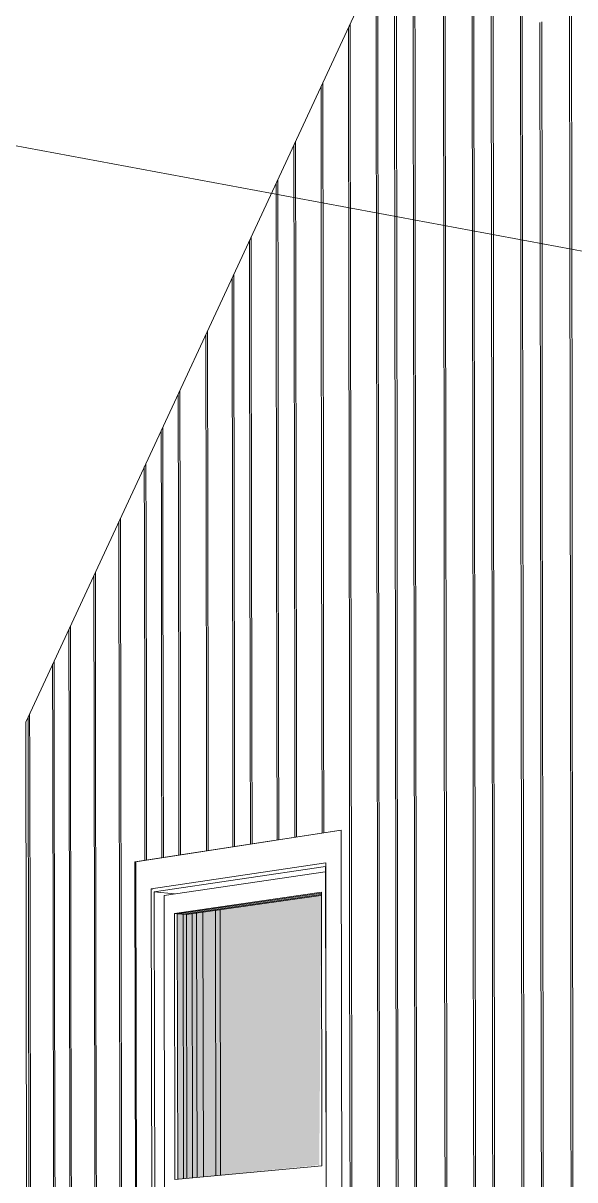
# Model space of a CAD drawing. Header units: inches. Extents: x 5690 to 5695, y -585 to 907.
# Drawn here: x 5691.4 to 5691.4994, y 126.6616 to 126.8702 of the extents above; entities that cross this region are included whole.
import ezdxf

# ---------------------------------------------------------------- set-up
doc = ezdxf.new("R2010")
doc.units = ezdxf.units.IN
doc.header["$MEASUREMENT"] = 0
doc.layers.add('A-GLAZ-1', color=151, linetype='Continuous', lineweight=13, transparency=0.75)
for name, color, linetype, lineweight in [('A-GLAZ-2', 151, 'Continuous', 9), ('A-WALL-PATT-1', 111, 'Continuous', 9), ('G-ANNO-SYMB-1', 111, 'Continuous', 9), ('I-WALL', 2, 'Continuous', 13), ('I-WALL-1', 2, 'Continuous', 9)]:
    doc.layers.add(name, color=color, linetype=linetype, lineweight=lineweight)

# ---------------------------------------------------------------- blocks, each defined once
blk = doc.blocks.new('FP_53-3D View 1 Copy 1')
at = {"layer": 'A-WALL-PATT-1'}
for p, q in [((8147.26489, 126.73814), (8147.26486, 126.75454)), ((8147.26517, 126.73819), (8147.26515, 126.75515)), ((8147.26046, 126.73736), (8147.26044, 126.74502)), ((8147.26074, 126.73741), (8147.26072, 126.74563)), ((8147.26495, 126.70265), (8147.26489, 126.73814)), ((8147.26489, 126.73814), (8147.26489, 126.73814)), ((8147.26523, 126.70269), (8147.26517, 126.73819)), ((8147.26517, 126.73819), (8147.26517, 126.73819)), ((8147.26051, 126.70203), (8147.26046, 126.73736)), ((8147.26046, 126.73736), (8147.26046, 126.73736)), ((8147.2608, 126.70207), (8147.26074, 126.73741)), ((8147.26074, 126.73741), (8147.26074, 126.73741)), ((8147.26501, 126.66716), (8147.26495, 126.70265)), ((8147.26495, 126.70265), (8147.26495, 126.70265)), ((8147.26529, 126.66719), (8147.26523, 126.70269)), ((8147.26523, 126.70269), (8147.26523, 126.70269)), ((8147.26057, 126.66671), (8147.26051, 126.70203)), ((8147.26051, 126.70203), (8147.26051, 126.70203)), ((8147.26085, 126.66673), (8147.2608, 126.70207)), ((8147.2608, 126.70207), (8147.2608, 126.70207)), ((8147.26506, 126.63168), (8147.26501, 126.66716)), ((8147.26501, 126.66716), (8147.26501, 126.66716)), ((8147.26535, 126.6317), (8147.26529, 126.66719)), ((8147.26529, 126.66719), (8147.26529, 126.66719)), ((8147.26063, 126.63139), (8147.26057, 126.66671)), ((8147.26057, 126.66671), (8147.26057, 126.66671)), ((8147.26091, 126.63141), (8147.26085, 126.66673)), ((8147.26085, 126.66673), (8147.26085, 126.66673)), ((8147.26069, 126.59609), (8147.26063, 126.63139)), ((8147.26063, 126.63139), (8147.26063, 126.63139)), ((8147.26097, 126.5961), (8147.26091, 126.63141)), ((8147.26091, 126.63141), (8147.26091, 126.63141)), ((8147.26512, 126.59621), (8147.26506, 126.63168)), ((8147.26506, 126.63168), (8147.26506, 126.63168)), ((8147.26541, 126.59622), (8147.26535, 126.6317)), ((8147.26535, 126.6317), (8147.26535, 126.6317)), ((8147.26075, 126.5608), (8147.26069, 126.59609)), ((8147.26069, 126.59609), (8147.26069, 126.59609)), ((8147.26103, 126.5608), (8147.26097, 126.5961)), ((8147.26097, 126.5961), (8147.26097, 126.5961)), ((8147.26518, 126.56075), (8147.26512, 126.59621)), ((8147.26512, 126.59621), (8147.26512, 126.59621)), ((8147.26546, 126.56075), (8147.26541, 126.59622)), ((8147.26541, 126.59622), (8147.26541, 126.59622)), ((8147.26076, 126.55106), (8147.26075, 126.5608)), ((8147.26075, 126.5608), (8147.26075, 126.5608)), ((8147.26104, 126.55105), (8147.26103, 126.5608)), ((8147.26103, 126.5608), (8147.26103, 126.5608)), ((8147.2652, 126.55096), (8147.26518, 126.56075)), ((8147.26518, 126.56075), (8147.26518, 126.56075)), ((8147.26548, 126.55096), (8147.26546, 126.56075)), ((8147.26546, 126.56075), (8147.26546, 126.56075))]:
    blk.add_line(p, q, dxfattribs=at)
blk = doc.blocks.new('FP_57-3D View 1 Copy 1')
at = {"layer": 'A-WALL-PATT-1'}
for p, q in [((8147.34923, 126.86927), (8147.34918, 126.908)), ((8147.34957, 126.86937), (8147.34951, 126.90811)), ((8147.34052, 126.86674), (8147.34047, 126.90514)), ((8147.34085, 126.86684), (8147.3408, 126.90525)), ((8147.34396, 126.86774), (8147.34391, 126.90627)), ((8147.3443, 126.86784), (8147.34425, 126.90638)), ((8147.33534, 126.86523), (8147.33529, 126.90344)), ((8147.33567, 126.86533), (8147.33562, 126.90355)), ((8147.32989, 126.86365), (8147.32985, 126.89445)), ((8147.33022, 126.86374), (8147.33018, 126.89515)), ((8147.32687, 126.86277), (8147.32683, 126.88796)), ((8147.32655, 126.86267), (8147.32651, 126.88726)), ((8147.32322, 126.86171), (8147.32319, 126.88012)), ((8147.32354, 126.8618), (8147.32351, 126.88081)), ((8147.35814, 126.8328), (8147.35809, 126.87185)), ((8147.35848, 126.83288), (8147.35843, 126.87195)), ((8147.31822, 126.86025), (8147.3182, 126.86938)), ((8147.31854, 126.86034), (8147.31852, 126.87006)), ((8147.34928, 126.83055), (8147.34923, 126.86927)), ((8147.34923, 126.86927), (8147.34923, 126.86927)), ((8147.34962, 126.83064), (8147.34957, 126.86937)), ((8147.34957, 126.86937), (8147.34957, 126.86937)), ((8147.35278, 126.83144), (8147.35273, 126.87029)), ((8147.35312, 126.83153), (8147.35307, 126.87039)), ((8147.34401, 126.82922), (8147.34396, 126.86774)), ((8147.34396, 126.86774), (8147.34396, 126.86774)), ((8147.34435, 126.82931), (8147.3443, 126.86784)), ((8147.3443, 126.86784), (8147.3443, 126.86784)), ((8147.3354, 126.82704), (8147.33534, 126.86523)), ((8147.33534, 126.86523), (8147.33534, 126.86523)), ((8147.33572, 126.82712), (8147.33567, 126.86533)), ((8147.33567, 126.86533), (8147.33567, 126.86533)), ((8147.34057, 126.82835), (8147.34052, 126.86674)), ((8147.34052, 126.86674), (8147.34052, 126.86674)), ((8147.3409, 126.82843), (8147.34085, 126.86684)), ((8147.34085, 126.86684), (8147.34085, 126.86684)), ((8147.32995, 126.82566), (8147.32989, 126.86365)), ((8147.32989, 126.86365), (8147.32989, 126.86365)), ((8147.33027, 126.82574), (8147.33022, 126.86374)), ((8147.33022, 126.86374), (8147.33022, 126.86374)), ((8147.32327, 126.82397), (8147.32322, 126.86171)), ((8147.32322, 126.86171), (8147.32322, 126.86171)), ((8147.32359, 126.82405), (8147.32354, 126.8618)), ((8147.32354, 126.8618), (8147.32354, 126.8618)), ((8147.3266, 126.82481), (8147.32655, 126.86267)), ((8147.32655, 126.86267), (8147.32655, 126.86267)), ((8147.32692, 126.8249), (8147.32687, 126.86277)), ((8147.32687, 126.86277), (8147.32687, 126.86277)), ((8147.31332, 126.82145), (8147.31327, 126.85874)), ((8147.31358, 126.8589), (8147.31358, 126.85942)), ((8147.31363, 126.82153), (8147.31358, 126.8589)), ((8147.31358, 126.8589), (8147.31358, 126.8589)), ((8147.31827, 126.82271), (8147.31822, 126.86025)), ((8147.31822, 126.86025), (8147.31822, 126.86025)), ((8147.31859, 126.82279), (8147.31854, 126.86034)), ((8147.31854, 126.86034), (8147.31854, 126.86034)), ((8147.30873, 126.82029), (8147.30869, 126.84889)), ((8147.30842, 126.82021), (8147.30838, 126.84822)), ((8147.30521, 126.8194), (8147.30518, 126.84133)), ((8147.30552, 126.81948), (8147.30549, 126.842)), ((8147.30069, 126.81826), (8147.30067, 126.83164)), ((8147.35819, 126.79375), (8147.35814, 126.8328)), ((8147.35814, 126.8328), (8147.35814, 126.8328)), ((8147.35853, 126.79383), (8147.35848, 126.83288)), ((8147.35848, 126.83288), (8147.35848, 126.83288)), ((8147.30039, 126.81818), (8147.30037, 126.83098)), ((8147.34933, 126.79185), (8147.34928, 126.83055)), ((8147.34928, 126.83055), (8147.34928, 126.83055)), ((8147.34967, 126.79192), (8147.34962, 126.83064)), ((8147.34962, 126.83064), (8147.34962, 126.83064)), ((8147.35283, 126.7926), (8147.35278, 126.83144)), ((8147.35278, 126.83144), (8147.35278, 126.83144)), ((8147.35317, 126.79267), (8147.35312, 126.83153)), ((8147.35312, 126.83153), (8147.35312, 126.83153)), ((8147.34062, 126.78997), (8147.34057, 126.82835)), ((8147.34057, 126.82835), (8147.34057, 126.82835)), ((8147.34096, 126.79004), (8147.3409, 126.82843)), ((8147.3409, 126.82843), (8147.3409, 126.82843)), ((8147.34407, 126.79071), (8147.34401, 126.82922)), ((8147.34401, 126.82922), (8147.34401, 126.82922)), ((8147.3444, 126.79079), (8147.34435, 126.82931)), ((8147.34435, 126.82931), (8147.34435, 126.82931)), ((8147.33, 126.78768), (8147.32995, 126.82566)), ((8147.32995, 126.82566), (8147.32995, 126.82566)), ((8147.33033, 126.78775), (8147.33027, 126.82574)), ((8147.33027, 126.82574), (8147.33027, 126.82574)), ((8147.33545, 126.78886), (8147.3354, 126.82704)), ((8147.3354, 126.82704), (8147.3354, 126.82704)), ((8147.33578, 126.78893), (8147.33572, 126.82712)), ((8147.33572, 126.82712), (8147.33572, 126.82712)), ((8147.29723, 126.81738), (8147.29722, 126.8242)), ((8147.29754, 126.81746), (8147.29753, 126.82486)), ((8147.32333, 126.78625), (8147.32327, 126.82397)), ((8147.32327, 126.82397), (8147.32327, 126.82397)), ((8147.32365, 126.78632), (8147.32359, 126.82405)), ((8147.32359, 126.82405), (8147.32359, 126.82405)), ((8147.32665, 126.78696), (8147.3266, 126.82481)), ((8147.3266, 126.82481), (8147.3266, 126.82481)), ((8147.32698, 126.78703), (8147.32692, 126.8249)), ((8147.32692, 126.8249), (8147.32692, 126.8249)), ((8147.31337, 126.7841), (8147.31332, 126.82145)), ((8147.31332, 126.82145), (8147.31332, 126.82145)), ((8147.31369, 126.78417), (8147.31363, 126.82153)), ((8147.31363, 126.82153), (8147.31363, 126.82153)), ((8147.31833, 126.78517), (8147.31827, 126.82271)), ((8147.31827, 126.82271), (8147.31827, 126.82271)), ((8147.31864, 126.78524), (8147.31859, 126.82279)), ((8147.31859, 126.82279), (8147.31859, 126.82279)), ((8147.30527, 126.78236), (8147.30521, 126.8194)), ((8147.30521, 126.8194), (8147.30521, 126.8194)), ((8147.30557, 126.78242), (8147.30552, 126.81948)), ((8147.30552, 126.81948), (8147.30552, 126.81948)), ((8147.30847, 126.78305), (8147.30842, 126.82021)), ((8147.30842, 126.82021), (8147.30842, 126.82021)), ((8147.30878, 126.78312), (8147.30873, 126.82029)), ((8147.30873, 126.82029), (8147.30873, 126.82029)), ((8147.29729, 126.78064), (8147.29723, 126.81738)), ((8147.29723, 126.81738), (8147.29723, 126.81738)), ((8147.29759, 126.78071), (8147.29754, 126.81746)), ((8147.29754, 126.81746), (8147.29754, 126.81746)), ((8147.30044, 126.78132), (8147.30039, 126.81818)), ((8147.30039, 126.81818), (8147.30039, 126.81818)), ((8147.30075, 126.78138), (8147.30069, 126.81826)), ((8147.30069, 126.81826), (8147.30069, 126.81826)), ((8147.29254, 126.77962), (8147.29249, 126.81402)), ((8147.29285, 126.77968), (8147.29279, 126.81467)), ((8147.28755, 126.77854), (8147.28751, 126.80329)), ((8147.28785, 126.77861), (8147.28781, 126.80393)), ((8147.28448, 126.77788), (8147.28445, 126.7967)), ((8147.28477, 126.77794), (8147.28474, 126.79733)), ((8147.35288, 126.75377), (8147.35283, 126.7926)), ((8147.35283, 126.7926), (8147.35283, 126.7926)), ((8147.35322, 126.75383), (8147.35317, 126.79267)), ((8147.35317, 126.79267), (8147.35317, 126.79267)), ((8147.35824, 126.75472), (8147.35819, 126.79375)), ((8147.35819, 126.79375), (8147.35819, 126.79375)), ((8147.35858, 126.75478), (8147.35853, 126.79383)), ((8147.35853, 126.79383), (8147.35853, 126.79383)), ((8147.28142, 126.77722), (8147.2814, 126.79015)), ((8147.28172, 126.77729), (8147.2817, 126.79078)), ((8147.34068, 126.7516), (8147.34062, 126.78997)), ((8147.34062, 126.78997), (8147.34062, 126.78997)), ((8147.34101, 126.75166), (8147.34096, 126.79004)), ((8147.34096, 126.79004), (8147.34096, 126.79004)), ((8147.34412, 126.75222), (8147.34407, 126.79071)), ((8147.34407, 126.79071), (8147.34407, 126.79071)), ((8147.34445, 126.75227), (8147.3444, 126.79079)), ((8147.3444, 126.79079), (8147.3444, 126.79079)), ((8147.34938, 126.75315), (8147.34933, 126.79185)), ((8147.34933, 126.79185), (8147.34933, 126.79185)), ((8147.34972, 126.75321), (8147.34967, 126.79192)), ((8147.34967, 126.79192), (8147.34967, 126.79192)), ((8147.3355, 126.75068), (8147.33545, 126.78886)), ((8147.33545, 126.78886), (8147.33545, 126.78886)), ((8147.33583, 126.75074), (8147.33578, 126.78893)), ((8147.33578, 126.78893), (8147.33578, 126.78893)), ((8147.32338, 126.74853), (8147.32333, 126.78625)), ((8147.32333, 126.78625), (8147.32333, 126.78625)), ((8147.3237, 126.74859), (8147.32365, 126.78632)), ((8147.32365, 126.78632), (8147.32365, 126.78632)), ((8147.32671, 126.74912), (8147.32665, 126.78696)), ((8147.32665, 126.78696), (8147.32665, 126.78696)), ((8147.32703, 126.74918), (8147.32698, 126.78703)), ((8147.32698, 126.78703), (8147.32698, 126.78703)), ((8147.33005, 126.74972), (8147.33, 126.78768)), ((8147.33, 126.78768), (8147.33, 126.78768)), ((8147.33038, 126.74978), (8147.33033, 126.78775)), ((8147.33033, 126.78775), (8147.33033, 126.78775)), ((8147.31343, 126.74676), (8147.31337, 126.7841)), ((8147.31337, 126.7841), (8147.31337, 126.7841)), ((8147.31374, 126.74682), (8147.31369, 126.78417)), ((8147.31369, 126.78417), (8147.31369, 126.78417)), ((8147.31838, 126.74764), (8147.31833, 126.78517)), ((8147.31833, 126.78517), (8147.31833, 126.78517)), ((8147.3187, 126.7477), (8147.31864, 126.78524)), ((8147.31864, 126.78524), (8147.31864, 126.78524)), ((8147.30532, 126.74532), (8147.30527, 126.78236)), ((8147.30527, 126.78236), (8147.30527, 126.78236)), ((8147.30563, 126.74538), (8147.30557, 126.78242)), ((8147.30557, 126.78242), (8147.30557, 126.78242)), ((8147.30853, 126.74589), (8147.30847, 126.78305)), ((8147.30847, 126.78305), (8147.30847, 126.78305)), ((8147.30884, 126.74595), (8147.30878, 126.78312)), ((8147.30878, 126.78312), (8147.30878, 126.78312)), ((8147.27683, 126.77623), (8147.27682, 126.78029)), ((8147.27712, 126.7763), (8147.27712, 126.78092)), ((8147.2926, 126.74307), (8147.29254, 126.77962)), ((8147.29254, 126.77962), (8147.29254, 126.77962)), ((8147.2929, 126.74312), (8147.29285, 126.77968)), ((8147.29285, 126.77968), (8147.29285, 126.77968)), ((8147.29734, 126.74391), (8147.29729, 126.78064)), ((8147.29729, 126.78064), (8147.29729, 126.78064)), ((8147.29765, 126.74396), (8147.29759, 126.78071)), ((8147.29759, 126.78071), (8147.29759, 126.78071)), ((8147.3005, 126.74447), (8147.30044, 126.78132)), ((8147.30044, 126.78132), (8147.30044, 126.78132)), ((8147.30081, 126.74452), (8147.30075, 126.78138)), ((8147.30075, 126.78138), (8147.30075, 126.78138)), ((8147.28453, 126.74163), (8147.28448, 126.77788)), ((8147.28448, 126.77788), (8147.28448, 126.77788)), ((8147.28483, 126.74168), (8147.28477, 126.77794)), ((8147.28477, 126.77794), (8147.28477, 126.77794)), ((8147.2876, 126.74218), (8147.28755, 126.77854)), ((8147.28755, 126.77854), (8147.28755, 126.77854)), ((8147.2879, 126.74223), (8147.28785, 126.77861)), ((8147.28785, 126.77861), (8147.28785, 126.77861)), ((8147.27689, 126.74027), (8147.27683, 126.77623)), ((8147.27683, 126.77623), (8147.27683, 126.77623)), ((8147.27718, 126.74033), (8147.27712, 126.7763)), ((8147.27712, 126.7763), (8147.27712, 126.7763)), ((8147.28148, 126.74109), (8147.28142, 126.77722)), ((8147.28142, 126.77722), (8147.28142, 126.77722)), ((8147.28177, 126.74114), (8147.28172, 126.77729)), ((8147.28172, 126.77729), (8147.28172, 126.77729)), ((8147.27263, 126.73952), (8147.27258, 126.77115)), ((8147.27234, 126.73947), (8147.27229, 126.77053)), ((8147.26784, 126.73867), (8147.2678, 126.76086)), ((8147.26812, 126.73872), (8147.26809, 126.76148)), ((8147.35829, 126.7157), (8147.35824, 126.75472)), ((8147.35824, 126.75472), (8147.35824, 126.75472)), ((8147.35863, 126.71575), (8147.35858, 126.75478)), ((8147.35858, 126.75478), (8147.35858, 126.75478)), ((8147.34943, 126.71446), (8147.34938, 126.75315)), ((8147.34938, 126.75315), (8147.34938, 126.75315)), ((8147.34977, 126.71451), (8147.34972, 126.75321)), ((8147.34972, 126.75321), (8147.34972, 126.75321)), ((8147.35293, 126.71495), (8147.35288, 126.75377)), ((8147.35288, 126.75377), (8147.35288, 126.75377)), ((8147.35327, 126.715), (8147.35322, 126.75383)), ((8147.35322, 126.75383), (8147.35322, 126.75383)), ((8147.33555, 126.71252), (8147.3355, 126.75068)), ((8147.3355, 126.75068), (8147.3355, 126.75068)), ((8147.33588, 126.71257), (8147.33583, 126.75074)), ((8147.33583, 126.75074), (8147.33583, 126.75074)), ((8147.34073, 126.71325), (8147.34068, 126.7516)), ((8147.34068, 126.7516), (8147.34068, 126.7516)), ((8147.34106, 126.71329), (8147.34101, 126.75166)), ((8147.34101, 126.75166), (8147.34101, 126.75166)), ((8147.34417, 126.71373), (8147.34412, 126.75222)), ((8147.34412, 126.75222), (8147.34412, 126.75222)), ((8147.3445, 126.71378), (8147.34445, 126.75227)), ((8147.34445, 126.75227), (8147.34445, 126.75227)), ((8147.32343, 126.71083), (8147.32338, 126.74853)), ((8147.32338, 126.74853), (8147.32338, 126.74853)), ((8147.32375, 126.71087), (8147.3237, 126.74859)), ((8147.3237, 126.74859), (8147.3237, 126.74859)), ((8147.32676, 126.71129), (8147.32671, 126.74912)), ((8147.32671, 126.74912), (8147.32671, 126.74912)), ((8147.32708, 126.71134), (8147.32703, 126.74918)), ((8147.32703, 126.74918), (8147.32703, 126.74918)), ((8147.33011, 126.71176), (8147.33005, 126.74972)), ((8147.33005, 126.74972), (8147.33005, 126.74972)), ((8147.33043, 126.71181), (8147.33038, 126.74978)), ((8147.33038, 126.74978), (8147.33038, 126.74978)), ((8147.31346, 126.72412), (8147.31343, 126.74676)), ((8147.31343, 126.74676), (8147.31343, 126.74676)), ((8147.31378, 126.72417), (8147.31374, 126.74682)), ((8147.31374, 126.74682), (8147.31374, 126.74682)), ((8147.31843, 126.71013), (8147.31838, 126.74764)), ((8147.31838, 126.74764), (8147.31838, 126.74764)), ((8147.31875, 126.71017), (8147.3187, 126.7477)), ((8147.3187, 126.7477), (8147.3187, 126.7477)), ((8147.30053, 126.72212), (8147.3005, 126.74447)), ((8147.3005, 126.74447), (8147.3005, 126.74447)), ((8147.30084, 126.72217), (8147.30081, 126.74452)), ((8147.30081, 126.74452), (8147.30081, 126.74452)), ((8147.30535, 126.72287), (8147.30532, 126.74532)), ((8147.30532, 126.74532), (8147.30532, 126.74532)), ((8147.30566, 126.72292), (8147.30563, 126.74538)), ((8147.30563, 126.74538), (8147.30563, 126.74538)), ((8147.30856, 126.72337), (8147.30853, 126.74589)), ((8147.30853, 126.74589), (8147.30853, 126.74589)), ((8147.30887, 126.72341), (8147.30884, 126.74595)), ((8147.30884, 126.74595), (8147.30884, 126.74595)), ((8147.28764, 126.72013), (8147.2876, 126.74218)), ((8147.2876, 126.74218), (8147.2876, 126.74218)), ((8147.28794, 126.72018), (8147.2879, 126.74223)), ((8147.2879, 126.74223), (8147.2879, 126.74223)), ((8147.29263, 126.7209), (8147.2926, 126.74307)), ((8147.2926, 126.74307), (8147.2926, 126.74307)), ((8147.29294, 126.72095), (8147.2929, 126.74312)), ((8147.2929, 126.74312), (8147.2929, 126.74312)), ((8147.29738, 126.72164), (8147.29734, 126.74391)), ((8147.29734, 126.74391), (8147.29734, 126.74391)), ((8147.29768, 126.72168), (8147.29765, 126.74396)), ((8147.29765, 126.74396), (8147.29765, 126.74396)), ((8147.27695, 126.70432), (8147.27689, 126.74027)), ((8147.27689, 126.74027), (8147.27689, 126.74027)), ((8147.27724, 126.70437), (8147.27718, 126.74033)), ((8147.27718, 126.74033), (8147.27718, 126.74033)), ((8147.28151, 126.71918), (8147.28148, 126.74109)), ((8147.28148, 126.74109), (8147.28148, 126.74109)), ((8147.28181, 126.71923), (8147.28177, 126.74114)), ((8147.28177, 126.74114), (8147.28177, 126.74114)), ((8147.28457, 126.71965), (8147.28453, 126.74163)), ((8147.28453, 126.74163), (8147.28453, 126.74163)), ((8147.28486, 126.7197), (8147.28483, 126.74168)), ((8147.28483, 126.74168), (8147.28483, 126.74168)), ((8147.26789, 126.70306), (8147.26784, 126.73867)), ((8147.26784, 126.73867), (8147.26784, 126.73867)), ((8147.26818, 126.7031), (8147.26812, 126.73872)), ((8147.26812, 126.73872), (8147.26812, 126.73872)), ((8147.2724, 126.70369), (8147.27234, 126.73947)), ((8147.27234, 126.73947), (8147.27234, 126.73947)), ((8147.27269, 126.70373), (8147.27263, 126.73952)), ((8147.27263, 126.73952), (8147.27263, 126.73952)), ((8147.35298, 126.67615), (8147.35293, 126.71495)), ((8147.35293, 126.71495), (8147.35293, 126.71495)), ((8147.35332, 126.67618), (8147.35327, 126.715)), ((8147.35327, 126.715), (8147.35327, 126.715)), ((8147.35834, 126.67669), (8147.35829, 126.7157)), ((8147.35829, 126.7157), (8147.35829, 126.7157)), ((8147.35868, 126.67673), (8147.35863, 126.71575)), ((8147.35863, 126.71575), (8147.35863, 126.71575)), ((8147.34078, 126.6749), (8147.34073, 126.71325)), ((8147.34073, 126.71325), (8147.34073, 126.71325)), ((8147.34111, 126.67493), (8147.34106, 126.71329)), ((8147.34106, 126.71329), (8147.34106, 126.71329)), ((8147.34422, 126.67525), (8147.34417, 126.71373)), ((8147.34417, 126.71373), (8147.34417, 126.71373)), ((8147.34456, 126.67529), (8147.3445, 126.71378)), ((8147.3445, 126.71378), (8147.3445, 126.71378)), ((8147.34948, 126.67579), (8147.34943, 126.71446)), ((8147.34943, 126.71446), (8147.34943, 126.71446)), ((8147.34982, 126.67582), (8147.34977, 126.71451)), ((8147.34977, 126.71451), (8147.34977, 126.71451)), ((8147.32349, 126.67313), (8147.32343, 126.71083)), ((8147.32343, 126.71083), (8147.32343, 126.71083)), ((8147.32381, 126.67317), (8147.32375, 126.71087)), ((8147.32375, 126.71087), (8147.32375, 126.71087)), ((8147.32681, 126.67347), (8147.32676, 126.71129)), ((8147.32676, 126.71129), (8147.32676, 126.71129)), ((8147.32714, 126.67351), (8147.32708, 126.71134)), ((8147.32708, 126.71134), (8147.32708, 126.71134)), ((8147.33016, 126.67382), (8147.33011, 126.71176)), ((8147.33011, 126.71176), (8147.33011, 126.71176)), ((8147.33048, 126.67385), (8147.33043, 126.71181)), ((8147.33043, 126.71181), (8147.33043, 126.71181)), ((8147.33561, 126.67437), (8147.33555, 126.71252)), ((8147.33555, 126.71252), (8147.33555, 126.71252)), ((8147.33593, 126.67441), (8147.33588, 126.71257)), ((8147.33588, 126.71257), (8147.33588, 126.71257)), ((8147.31849, 126.67262), (8147.31843, 126.71013)), ((8147.31843, 126.71013), (8147.31843, 126.71013)), ((8147.3188, 126.67266), (8147.31875, 126.71017)), ((8147.31875, 126.71017), (8147.31875, 126.71017)), ((8147.27729, 126.66841), (8147.27724, 126.70437)), ((8147.27724, 126.70437), (8147.27724, 126.70437)), ((8147.26795, 126.66746), (8147.26789, 126.70306)), ((8147.26789, 126.70306), (8147.26789, 126.70306)), ((8147.26824, 126.66749), (8147.26818, 126.7031)), ((8147.26818, 126.7031), (8147.26818, 126.7031)), ((8147.27246, 126.66792), (8147.2724, 126.70369)), ((8147.2724, 126.70369), (8147.2724, 126.70369)), ((8147.27274, 126.66795), (8147.27269, 126.70373)), ((8147.27269, 126.70373), (8147.27269, 126.70373)), ((8147.277, 126.66838), (8147.27695, 126.70432)), ((8147.27695, 126.70432), (8147.27695, 126.70432)), ((8147.34427, 126.63679), (8147.34422, 126.67525)), ((8147.34422, 126.67525), (8147.34422, 126.67525)), ((8147.34461, 126.63681), (8147.34456, 126.67529)), ((8147.34456, 126.67529), (8147.34456, 126.67529)), ((8147.34953, 126.63713), (8147.34948, 126.67579)), ((8147.34948, 126.67579), (8147.34948, 126.67579)), ((8147.34987, 126.63715), (8147.34982, 126.67582)), ((8147.34982, 126.67582), (8147.34982, 126.67582)), ((8147.35304, 126.63735), (8147.35298, 126.67615)), ((8147.35298, 126.67615), (8147.35298, 126.67615)), ((8147.35338, 126.63737), (8147.35332, 126.67618)), ((8147.35332, 126.67618), (8147.35332, 126.67618)), ((8147.35839, 126.6377), (8147.35834, 126.67669)), ((8147.35834, 126.67669), (8147.35834, 126.67669)), ((8147.35873, 126.63772), (8147.35868, 126.67673)), ((8147.35868, 126.67673), (8147.35868, 126.67673)), ((8147.32354, 126.63545), (8147.32349, 126.67313)), ((8147.32349, 126.67313), (8147.32349, 126.67313)), ((8147.32386, 126.63547), (8147.32381, 126.67317)), ((8147.32381, 126.67317), (8147.32381, 126.67317)), ((8147.32687, 126.63566), (8147.32681, 126.67347)), ((8147.32681, 126.67347), (8147.32681, 126.67347)), ((8147.32719, 126.63569), (8147.32714, 126.67351)), ((8147.32714, 126.67351), (8147.32714, 126.67351)), ((8147.33021, 126.63588), (8147.33016, 126.67382)), ((8147.33016, 126.67382), (8147.33016, 126.67382)), ((8147.33054, 126.6359), (8147.33048, 126.67385)), ((8147.33048, 126.67385), (8147.33048, 126.67385)), ((8147.33566, 126.63623), (8147.33561, 126.67437)), ((8147.33561, 126.67437), (8147.33561, 126.67437)), ((8147.33599, 126.63625), (8147.33593, 126.67441)), ((8147.33593, 126.67441), (8147.33593, 126.67441)), ((8147.34083, 126.63657), (8147.34078, 126.6749)), ((8147.34078, 126.6749), (8147.34078, 126.6749)), ((8147.34116, 126.63659), (8147.34111, 126.67493)), ((8147.34111, 126.67493), (8147.34111, 126.67493)), ((8147.31854, 126.63513), (8147.31849, 126.67262)), ((8147.31849, 126.67262), (8147.31849, 126.67262)), ((8147.31886, 126.63515), (8147.3188, 126.67266)), ((8147.3188, 126.67266), (8147.3188, 126.67266)), ((8147.26801, 126.63187), (8147.26795, 126.66746)), ((8147.26795, 126.66746), (8147.26795, 126.66746)), ((8147.2683, 126.63189), (8147.26824, 126.66749)), ((8147.26824, 126.66749), (8147.26824, 126.66749)), ((8147.27251, 126.63216), (8147.27246, 126.66792)), ((8147.27246, 126.66792), (8147.27246, 126.66792)), ((8147.2728, 126.63218), (8147.27274, 126.66795)), ((8147.27274, 126.66795), (8147.27274, 126.66795)), ((8147.27706, 126.63245), (8147.277, 126.66838)), ((8147.277, 126.66838), (8147.277, 126.66838)), ((8147.27735, 126.63247), (8147.27729, 126.66841)), ((8147.27729, 126.66841), (8147.27729, 126.66841))]:
    blk.add_line(p, q, dxfattribs=at)

msp = doc.modelspace()

# ---------------------------------------------------------------- hatches: boundary and pattern name
at = {"layer": 'A-GLAZ-1'}
msp.add_hatch(color=256, dxfattribs=at).paths.add_polyline_path([(5691.42782, 126.66167), (5691.45335, 126.66423), (5691.45374, 126.71329), (5691.42775, 126.70956), (5691.42782, 126.66412)], flags=0)

# ---------------------------------------------------------------- linework, layer by layer
at = {"layer": 'A-GLAZ-2'}
for p, q in [((5691.45729, 126.72461), (5691.42029, 126.71889)), ((5691.45729, 126.72461), (5691.42029, 126.71889)), ((5691.42029, 126.71889), (5691.42039, 126.65484)), ((5691.42039, 126.65486), (5691.42029, 126.71889)), ((5691.42305, 126.71404), (5691.45454, 126.71874)), ((5691.42305, 126.71404), (5691.45454, 126.71874)), ((5691.4236, 126.71349), (5691.45449, 126.71808)), ((5691.45444, 126.71714), (5691.42537, 126.71285)), ((5691.45449, 126.71808), (5691.45457, 126.659)), ((5691.45454, 126.71874), (5691.45462, 126.65807)), ((5691.45454, 126.71874), (5691.45462, 126.65787)), ((5691.42314, 126.6553), (5691.42305, 126.71404)), ((5691.42331, 126.71401), (5691.42305, 126.71404)), ((5691.42314, 126.6551), (5691.42305, 126.71404)), ((5691.42305, 126.71404), (5691.42331, 126.71401)), ((5691.42369, 126.65626), (5691.4236, 126.71349)), ((5691.4236, 126.71349), (5691.42724, 126.71314)), ((5691.42537, 126.71285), (5691.42546, 126.65673)), ((5691.42722, 126.70961), (5691.45374, 126.71343)), ((5691.45372, 126.71329), (5691.42775, 126.70956)), ((5691.45372, 126.71329), (5691.42775, 126.70956)), ((5691.42775, 126.70956), (5691.45372, 126.71329)), ((5691.42881, 126.70946), (5691.45368, 126.71303)), ((5691.45366, 126.71287), (5691.42943, 126.7094)), ((5691.45374, 126.71343), (5691.45381, 126.66411)), ((5691.42729, 126.66162), (5691.42722, 126.70961)), ((5691.42722, 126.70961), (5691.42775, 126.70956)), ((5691.42775, 126.70956), (5691.42782, 126.66167)), ((5691.42881, 126.70946), (5691.42775, 126.70956)), ((5691.42775, 126.70956), (5691.42782, 126.66167)), ((5691.42782, 126.66167), (5691.42775, 126.70956)), ((5691.42775, 126.70956), (5691.42943, 126.7094)), ((5691.42888, 126.66177), (5691.42881, 126.70946)), ((5691.42943, 126.7094), (5691.4295, 126.66183)), ((5691.43041, 126.70955), (5691.43049, 126.66193)), ((5691.43124, 126.70967), (5691.43131, 126.66201)), ((5691.43238, 126.70984), (5691.43245, 126.66213)), ((5691.43472, 126.66235), (5691.43464, 126.71019)), ((5691.43464, 126.71019), (5691.43472, 126.66235)), ((5691.4355, 126.71031), (5691.43557, 126.66243)), ((5691.45381, 126.66411), (5691.42729, 126.66162))]:
    msp.add_line(p, q, dxfattribs=at)
at = {"layer": 'G-ANNO-SYMB-1'}
msp.add_line((5691.99293, 126.73761), (5691.37415, 126.85258), dxfattribs=at)
at = {"layer": 'I-WALL'}
for p, q in [((5691.50764, 126.97493), (5691.40043, 126.74412)), ((5691.40075, 126.55107), (5691.40043, 126.74412)), ((5691.42012, 126.7189), (5691.4573, 126.72466)), ((5691.4573, 126.72466), (5691.45749, 126.58883)), ((5691.42022, 126.65481), (5691.42012, 126.7189)), ((5691.42029, 126.71889), (5691.42012, 126.7189))]:
    msp.add_line(p, q, dxfattribs=at)

# ---------------------------------------------------------------- block references
at = {"layer": 'I-WALL-1'}
for name in ['FP_57-3D View 1 Copy 1', 'FP_53-3D View 1 Copy 1']:
    msp.add_blockref(name, (-2455.8596, 0), dxfattribs=at)

doc.saveas('drawing.dxf')
